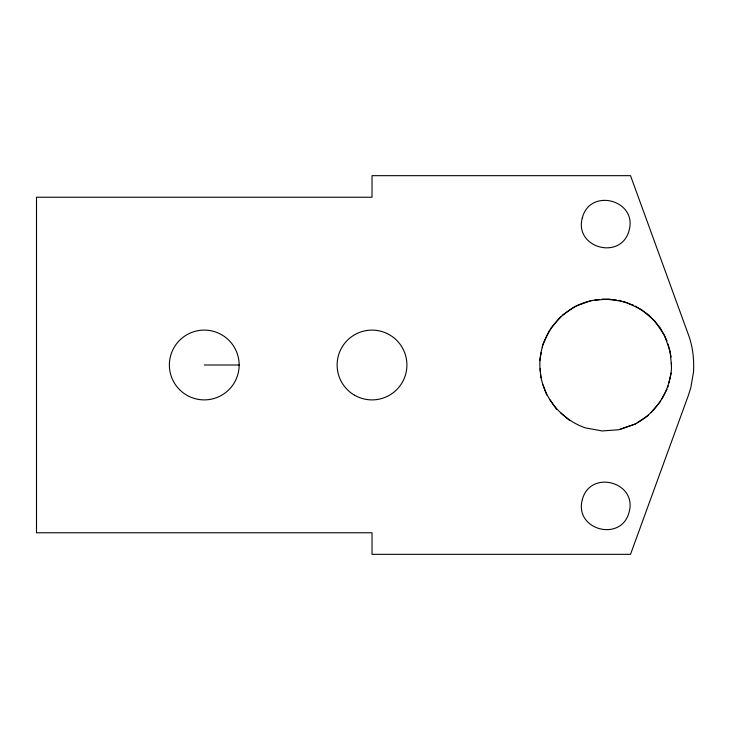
<?xml version="1.0" encoding="UTF-8"?>
<svg xmlns="http://www.w3.org/2000/svg" width="730" height="730" viewBox="0 0 730 730"><rect width="100%" height="100%" fill="white"/><g stroke="black" fill="none" stroke-linecap="round" stroke-linejoin="round"><path stroke-width="1.09" d="M539.762 360.638L541.268 352.462M542.189 347.425L542.527 345.609M667.731 387.447L668.105 385.851M668.817 382.867L671.135 373.13M542.691 344.706L549.663 330.024M660.696 401.199L651.114 412.459M661.937 398.854L667.028 389.218M550.794 328.299L560.585 316.793M562.191 315.36L575.45 306.217M634.589 424.404L635.62 423.783C656.133 412.842 669.921 391.545 671.481 368.34L671.39 362.983M637.098 422.761L648.532 415.288M576.39 305.879L591.683 300.432M635.62 423.783L618.803 429.742L602.195 430.955L585.232 427.844C560.321 419.111 540.994 395.541 540.145 368.741M620.728 429.085L633.521 424.769M599.011 299.629C563.806 302.193 535.51 337.16 540.419 372.108M594.804 300.176L608.866 299.045L625.829 302.156M204.263 365L239.157 365M602.195 299.045L616.604 300.103M618.803 300.258L633.53 305.24M626.696 302.576L641.396 309.557L654.527 320.726L663.762 334.112M635.392 306.125L647.61 314.101M560.768 412.879L569.665 420.443M648.532 314.712L659.026 326.219M550.073 399.903L556.534 409.274M659.756 327.022L667.056 340.837M664.318 334.915L669.775 350.236M543.111 384.883L546.743 395.085M668.069 343.967L671.162 357.016M671.39 365L670.103 351.157M540.601 374.353L540.875 377.72M693.5 372.045L690.836 387.584L688.472 395.122L630.519 554.335L372.017 554.335L372.017 532.763L36.5 532.763L36.5 197.237L372.017 197.237L372.017 175.665L630.519 175.665L688.472 334.878C692.87 346.75 694.193 359.461 693.5 372.045M582.33 217.832C573.88 248.118 621.285 260.82 629.114 230.37C637.564 200.084 590.159 187.382 582.33 217.832M582.33 499.63C573.88 529.916 621.285 542.618 629.114 512.168C637.564 481.882 590.159 469.18 582.33 499.63M354.57 395.222A34.894 34.894 0 0 0 406.911 365A34.894 34.894 0 0 0 354.57 334.778A34.894 34.894 0 0 0 354.57 395.222M179.589 389.674A34.894 34.894 0 0 0 237.962 374.034A34.894 34.894 0 0 0 195.229 331.292A34.894 34.894 0 0 0 179.589 389.674"/></g></svg>
